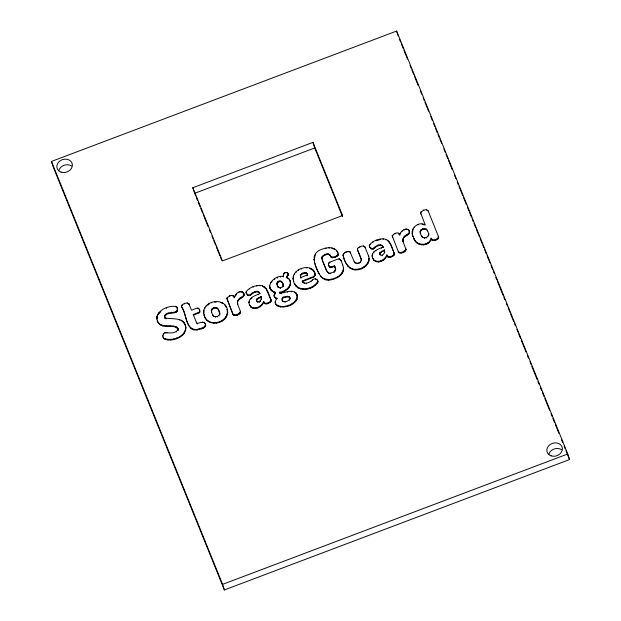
<?xml version="1.0" encoding="UTF-8"?>
<svg xmlns="http://www.w3.org/2000/svg" width="621" height="621" viewBox="0 0 621 621"><rect width="100%" height="100%" fill="white"/><g stroke="black" fill="none" stroke-linecap="round" stroke-linejoin="round"><path stroke-width="0.93" d="M164.557 317.222L165.248 318.488L164.557 315.879C166.925 309.926 178.631 315.592 177.249 307.682L176.55 306.751C167.934 304.329 151.788 312.596 158.433 322.974C162.857 329.976 174.711 322.889 178.227 329.604L177.979 330.473L178.048 329.045C174.206 322.097 160.466 330.023 157.299 320.646L157.478 321.204M164.736 317.781L164.557 315.879M414.137 239.232L412.841 235.902L413.019 236.461C409.161 229.196 418.414 220.439 425.292 225.081L420.533 212.545L423.607 210.108L426.433 209.634L428.009 210.589L438.651 237.012L438.147 238.705L437.153 239.597L434.452 240.614L432.208 240.226L431.153 238.208C429.127 246.234 416.73 246.219 413.959 238.674C416.225 246.677 429.258 247.057 431.331 238.767L431.153 238.208M412.965 229.087L412.422 234.164L412.243 233.605M157.447 315.771L156.911 319.054L156.733 318.495M319.171 273.83C314.288 265.516 309.817 252.537 322.485 249.075C327.585 246.972 335.798 246.622 337.909 252.964L336.388 250.216M315.01 255.642L314.071 260.121L313.892 259.562M320.801 276.756L320.622 276.198C327.399 283.463 343.374 277.649 343.421 267.581C344.671 274.435 337.133 278.456 331.474 279.698C320.917 282.935 317.176 270.282 314.746 262.776M314.963 274.909C313.923 260.944 288.757 269.009 293.71 281.391L293.531 280.832C295.549 293.034 313.217 290.9 317.952 282.027L316.982 279.605L315.592 278.845L313.916 278.93C310.935 281.204 307.1 284.76 303.164 282.462L302.194 281.034L313.574 276.524L314.963 274.909L315.142 275.468L313.752 277.09L302.373 281.592L303.343 283.021L303.164 282.462M315.142 275.468L314.63 272.091M280.428 293.671L279.784 292.142C286.048 291.536 294.02 284.449 288.509 278.348L286.421 277.082L288.253 274.086L286.972 272.495L284.628 272.65L283.587 273.636L283.013 276.454C273.31 274.816 262.931 289.06 275.577 292.809L274.373 294.835L275.398 292.25L272.2 290.923L270.244 288.4M279.784 292.142L279.978 293.291L279.753 292.475M177.8 329.914C174.757 334.23 169.285 332.662 164.93 332.654L163.494 333.834L162.857 335.604L163.005 337.211L163.921 338.336C171.986 341.604 185.105 337.118 185.788 327.438C184.81 316.741 172.289 319.52 165.07 317.929M163.005 337.211L164.099 338.895C172.84 342.808 189.258 335.907 185.112 324.659M422.451 237.16L422.629 237.719L421.403 235.864L422.451 237.16L424.166 237.835L426.099 237.61L427.768 236.407L428.769 233.675M277.603 286.196L277.207 285.086L278.27 287.337L276.919 283.882L277.634 281.748L279.962 280.871L281.996 281.965L283.052 284.185L282.633 283.036M277.051 282.726L277.098 284.441L276.919 283.882M283.036 286.095L283.184 284.923L283.215 286.661L283.036 286.095L282.446 287.057L280.141 287.919L278.092 286.778M204.208 315.336C199.721 300.238 227.589 295.386 227.659 312.115C227.457 324.496 206.226 327.88 204.03 314.777L205.334 318.107M343.056 255.138C344.469 262.466 349.351 271.012 358.053 269.141C363.479 268.288 368.913 264.034 369.053 258.196C369.72 264.197 363.72 268.87 358.224 269.7C349.53 271.571 344.647 263.025 343.234 255.697L343.056 254.354L344.663 252.514L347.488 251.451L349.949 251.753L354.335 261.922L355.391 263.164L354.156 261.363M205.155 317.548C210.628 328.121 230.189 320.948 227.007 309.297L227.185 309.856M293.438 277.54L293.221 279.124L293.042 278.565M279.962 292.701C286.584 292.188 294.284 284.48 288.509 278.348M280.25 293.112C285.357 293.011 291.49 289.052 295.992 292.988C298.701 296.233 297.319 301.061 293.772 303.102C288.959 308.35 269.429 309.452 276.966 298.181L275.32 297.669L274.241 296.38L274.195 294.276M283.192 277.013L283.572 275.134M243.727 295.449L243.968 294.354L244.146 294.913C243.16 298.763 236.197 298.732 237.641 304.135C235.996 299.384 241.165 297.793 243.727 295.449L243.906 296.007M409.13 232.968L409.371 231.874L409.55 232.433C408.564 236.29 401.601 236.252 403.045 241.654C401.407 236.911 406.569 235.312 409.13 232.968L409.309 233.527M199.636 309.631L199.426 312.029L193.271 314.552L193.449 315.111L199.605 312.588L199.815 310.19L198.58 308.319L196.935 308.148L191.509 310.197L188.939 303.855L187.216 302.955L184.445 303.413L182.155 304.872L181.495 306.673C186.68 313.038 185.252 330.659 196.911 329.425C199.659 328.245 204.79 328.501 205.481 324.767L205.66 325.326C204.969 329.06 199.838 328.804 197.09 329.984C185.431 331.218 186.859 313.597 181.674 307.232M322.237 259.951L326.483 270.445L328.998 273.566L326.662 271.004L322.415 260.51L321.802 258.088L322.152 256.535L324.954 254.354L328.144 253.834L329.829 254.843L331.529 257.645L335.348 257.311L337.948 255.666L338.282 254.532L337.731 252.405M331.529 257.645L330.007 255.402L328.323 254.393L326.964 254.393L323.401 255.852L322.33 257.094L321.981 258.647L321.802 258.088M249.518 305.027L248.858 302.248C249.549 296.923 255.759 295.495 259.889 293.586L258.848 291.971L257.288 291.257C254.292 291.265 251.979 293.197 249.852 295.053L247.6 294.758L246.118 292.941L246.087 291.924C249.013 287.531 254.711 285.52 259.834 285.388C267.34 285.551 268.567 294.416 270.958 299.726L271.167 301.115L270.647 302.023L266.914 303.91L264.709 303.56L263.638 301.488C261.783 306.3 255.363 310.003 250.744 306.634L249.339 304.461L250.923 307.193C255.541 310.562 261.961 306.859 263.816 302.047L263.638 301.488M249.339 301.495L249.037 302.807L248.858 302.248M372.103 255.697C372.794 250.372 379.004 248.943 383.134 247.034L382.094 245.419L380.533 244.705C377.529 244.713 375.224 246.646 373.097 248.501L370.846 248.206L369.363 246.39L369.332 245.373C372.258 240.979 377.956 238.969 383.079 238.837C390.586 239 391.812 247.857 394.195 253.174L394.413 254.563L393.893 255.472L390.159 257.358L387.946 257.001L386.883 254.928C385.028 259.749 378.608 263.451 373.989 260.083L372.584 257.909L372.103 255.697L372.763 258.468L374.168 260.641C378.787 264.01 385.206 260.308 387.062 255.495L386.883 254.928M328.82 273.007L330.465 273.224L334.059 271.866L335.503 269.064L334.533 265.85L330.683 267.092L328.478 265.392L328.424 263.545L329.774 262.171L337.847 259.12L339.757 259.058L340.882 260.207L342.745 264.926M335.076 267.193L335.682 269.623L335.309 271.183L335.138 270.624M164.736 316.438C167.165 310.554 179.632 316.097 177.249 307.682M275.413 303.522C281.243 310.593 298.654 304.205 296.931 294.571M331.35 257.086L335.169 256.752L337.77 255.107L338.103 253.973L338.282 254.532M408.548 229.84L409.332 231.33C407.213 225.99 399.823 231.159 399.777 235.359L398.635 233.232L397.673 232.914L395.111 233.286L392.169 235.677L398.503 252.173L400.064 253.089L402.92 252.7L405.366 251.086L405.948 250.147L405.769 248.804L405.948 250.147M256.333 299.865L256.659 301.325L256.659 299.074L261.092 296.559L261.472 299.322L261.092 296.559M256.512 300.424L258.561 298.297L261.332 297.273M384.539 252.211L383.654 254.074L382.272 255.169L380.766 255.278L379.726 254.214L379.905 254.773L379.905 252.522L384.337 250.007L384.717 252.77L384.337 250.007M384.578 250.721L381.806 251.746L379.757 253.873L379.578 253.314M287.997 278.487L286.599 277.641L288.431 274.645L288.198 273.395M294.882 284.286L294.703 283.727C299.361 292.475 313.589 288.936 317.773 281.468L317.742 280.591M256.481 300.766L257.521 301.829L259.027 301.721L260.409 300.626L261.294 298.763M211.357 310.368L211.652 312.526L211.357 310.368L212.157 308.784L213.733 307.69L215.658 307.465L217.381 308.094L218.437 309.336L219.857 314.335L219.562 312.107M211.536 310.927L212.335 309.343L213.911 308.249L215.836 308.024L217.56 308.653L218.615 309.895L219.741 312.666M213.655 316.05L213.834 316.609L212.599 314.738L213.655 316.05L215.355 316.71L217.288 316.485L218.864 315.383L219.679 313.776M355.212 262.605L356.935 263.234L358.86 263.009L360.436 261.907L361.236 260.331L361.119 258.732L357.448 249.658L358.045 247.926L360.444 246.382L363.332 245.932L364.892 246.847L368.742 256.473M282.175 300.238L282.904 301.208C285.388 302.427 288.866 301.138 289.898 298.554L289.79 297.451L288.889 296.512L287.36 296.295L283.129 297.133L282.105 298.709L282.353 300.797L282.105 298.709M420.161 231.493L420.464 233.651L420.161 231.493L420.984 229.91L422.59 228.8L426.239 228.994L427.442 230.391L428.948 234.233M420.339 232.052L421.162 230.469L422.769 229.359L424.617 229.071L426.417 229.553L427.621 230.95L427.442 230.391M431.688 239.636L431.51 239.077L433.023 240.016L435.593 239.729L437.968 238.146L438.473 236.454M264.166 302.916L263.987 302.357L265.493 303.343L268.07 303.001L270.469 301.464L270.958 299.726M387.411 256.364L387.232 255.805L388.738 256.784L391.315 256.45L393.714 254.913L394.195 253.174M277.23 283.285L278.868 281.655L281.259 281.755L282.811 283.595L283.362 285.481M240.537 312.627L240.358 311.284L240.537 312.627L239.962 313.566L237.517 315.173L234.66 315.569L233.1 314.653L226.766 298.158L229.708 295.767L232.27 295.394L233.232 295.712L234.365 297.839C234.42 293.632 241.802 288.47 243.929 293.803L243.145 292.32M392.394 237.082L392.883 235.351M232.922 314.094L234.482 315.01L237.338 314.614L240.358 312.068M398.503 252.173L398.325 251.614L399.885 252.53L402.742 252.134L405.769 249.588M282.283 299.268L283.308 297.692L287.539 296.854L289.068 297.071L289.968 298.01L290.077 299.112L289.898 298.554M160.847 311.672L157.672 315.142L157.493 314.583M235.235 296.201L236.213 294.796M300.385 275.119L300.595 277.199L300.385 275.119L302.908 272.953L306.339 272.867L307.379 274.008L307.62 275.406L307.379 274.008M300.564 275.677L301.534 274.397L304.895 273.124L306.518 273.426L307.558 274.567M246.118 292.941L247.779 295.317L250.03 295.612C252.157 293.756 254.47 291.823 257.467 291.816L259.027 292.53L259.904 293.749L259.725 293.19M369.363 246.39L371.024 248.765L373.275 249.06C375.402 247.205 377.708 245.272 380.712 245.264L382.272 245.978L383.312 247.593L382.971 246.638M207.872 305.19L209.005 304.267L208.827 303.708M252.056 298.041L250.752 299.081L250.573 298.522M300.975 278.146L300.797 277.587L307.442 274.847M51.45 161.437L396.633 31.05L567.765 453.974L569.55 459.563L224.367 589.95L53.235 167.026L51.45 161.437L222.582 584.361L224.367 589.95M192.844 187.728L312.953 142.356L342.575 215.557L222.458 260.921L192.844 187.728L194.373 192.518M312.953 142.356L314.738 147.945L194.629 193.317L195.708 195.995M328.478 265.392L329.922 267.372L330.861 267.651L334.711 266.409L334.533 265.85M222.582 584.361L567.765 453.974M379.221 239.885L376.473 240.684L376.295 240.125M204.728 322.904L205.473 324.309C204.317 320.374 199.962 323.044 197.346 323.401L196.422 322.353M216.155 302.047L214.68 302.116L214.501 301.558M340.882 260.207L341.061 260.766L338.872 258.895M241.282 291.971L243.323 292.879M274.241 296.38L275.499 298.227L277.145 298.748L276.966 298.181M309.506 268.381L313.589 270.671L314.808 272.65M220.416 302.45L222.854 303.475L222.675 302.916M263.296 286.786L266.254 289.006L271.129 300.285M408.727 230.399L407.609 229.203M204.907 323.463L203.812 322.276M185.291 325.225L184.282 323.308L181.278 320.226M288.377 273.954L286.972 272.495M297.11 295.13L294.688 291.971M394.374 253.733L390.562 244.309L387.752 240.381M188.52 303.778L189.118 304.414L188.939 303.855M427.621 210.496L428.187 211.148M317.921 281.15L316.982 279.605M177.427 308.241L176.55 306.751M399.513 39.333L400.599 42.026M401.329 43.827L403.145 48.314M403.867 50.107L407.5 59.088M410.046 65.376L411.133 68.069M411.863 69.862L413.679 74.357M414.409 76.15L418.042 85.131M420.223 90.519L421.675 94.105M423.126 97.699L424.213 100.392M424.943 102.193L428.575 111.167M430.757 116.554L432.208 120.148M433.66 123.742L434.754 126.436M435.476 128.229L437.293 132.715M438.022 134.516L439.109 137.21M439.839 139.003L441.655 143.498M443.836 148.885L445.288 152.471M446.018 154.272L447.834 158.759M448.556 160.552L452.189 169.533M454.37 174.92L455.83 178.514M457.281 182.108L458.368 184.802M459.098 186.595L462.73 195.576M463.452 197.369L466.363 204.55M467.45 207.251L468.909 210.837M469.631 212.638L471.448 217.125M472.177 218.918L473.264 221.612M473.994 223.413L475.81 227.899M476.532 229.692L479.443 236.88M480.173 238.674L481.989 243.168M482.711 244.961L483.806 247.655M484.527 249.448L486.344 253.942M487.074 255.736L489.977 262.916M491.071 265.609L492.523 269.204M493.253 270.997L494.339 273.698M495.791 277.284L496.885 279.978M497.607 281.779L503.057 295.247M503.786 297.04L504.873 299.733M506.332 303.327L507.419 306.021M508.149 307.814L509.965 312.309M510.687 314.102L513.598 321.282M514.32 323.083L515.414 325.777M516.866 329.363L517.953 332.056M518.682 333.857L520.499 338.344M521.229 340.137L525.948 351.812M527.4 355.406L528.494 358.1M529.946 361.694L531.033 364.387M531.762 366.18L537.212 379.648M537.941 381.449L539.028 384.143M540.48 387.729L541.574 390.423M542.296 392.224L544.112 396.71M544.842 398.503L549.562 410.178M551.021 413.772L552.108 416.466M552.837 418.259L554.654 422.754M555.376 424.547L559.009 433.528M561.555 439.808L562.642 442.501M564.101 446.095L565.188 448.789M565.917 450.59L569.55 459.563M420.285 233.092L421.581 236.422M405.948 249.363L402.874 241.095M357.448 249.658L361.298 259.291L361.414 260.89L361.236 260.331M314.738 147.945L342.551 216.682M334.711 266.409L335.255 267.752M300.417 276.632L300.797 277.587M196.43 197.781L197.517 200.459M198.239 202.244L200.047 206.708M200.769 208.493L202.57 212.956M203.292 214.742L207.988 226.347M209.432 229.917L210.519 232.596M211.963 236.166L213.05 238.844M213.771 240.63L215.572 245.093M216.302 246.879L219.912 255.805M220.634 257.591L221.72 260.269M240.537 311.843L237.463 303.576M233.1 314.653L226.766 298.158M211.474 311.967L212.778 315.297M193.271 314.552L196.601 322.912L197.525 323.96L197.346 323.401M396.633 31.05L398.162 35.839M438.488 237.23L438.667 237.789M437.968 238.146L438.147 238.705M436.974 239.038L437.153 239.597M426.433 209.634L426.611 210.193M435.593 239.729L435.771 240.288M434.273 240.055L434.452 240.614M423.607 210.108L423.786 210.666M433.023 240.016L433.202 240.575M432.03 239.667L432.208 240.226M430.625 239.753L430.803 240.311M428.637 234.8L428.816 235.359M421.123 211.637L421.302 212.196M426.239 228.994L426.417 229.553M420.533 212.545L420.743 213.958L420.564 213.399M427.768 236.407L427.947 236.966M429.476 241.375L429.654 241.934M423.879 224.352L424.058 224.911M424.438 228.512L424.617 229.071M422.125 223.886L422.303 224.445M427.807 242.85L427.985 243.409M426.099 237.61L426.278 238.169M422.59 228.8L422.769 229.359M424.166 237.835L424.345 238.394M425.719 243.913L425.897 244.472M420.984 229.91L421.162 230.469M417.972 224.375L418.15 224.934M423.46 244.426L423.638 244.985M421.108 244.286L421.286 244.845M414.16 227.123L414.339 227.682M418.818 243.572L418.996 244.131M416.776 242.337L416.955 242.896M412.305 231.291L412.484 231.85M415.107 240.684L415.286 241.243M408.509 233.884L408.688 234.443M406.507 228.939L406.685 229.498M407.601 234.459L407.78 235.017M405.435 229.11L405.614 229.669M406.212 234.986L406.39 235.545M404.046 229.638L404.224 230.197M405.008 235.646L405.187 236.205M404.007 236.663L404.186 237.222M401.934 231.051L402.113 231.61M403.27 237.952L403.448 238.511M402.866 239.442L403.045 240.001M400.46 233.162L400.638 233.721M405.195 250.527L405.366 251.086M399.179 233.9L399.357 234.459L398.635 233.232M404.147 251.435L404.325 251.994M402.742 252.134L402.92 252.7M395.111 233.286L395.29 233.845M401.236 252.537L401.414 253.096M399.885 252.53L400.064 253.089M398.861 252.204L399.039 252.763M392.169 235.677L392.348 236.236M394.234 254.005L394.413 254.563M393.714 254.913L393.893 255.472M389.32 241.895L389.499 242.454M392.713 255.767L392.883 256.326M391.315 256.45L391.494 257.009M385.672 239.326L385.851 239.885M389.98 256.799L390.159 257.358M383.079 238.837L383.258 239.395M388.738 256.784L388.917 257.342M387.776 256.442L387.946 257.001M384.143 250.077L384.321 250.636M382.094 245.419L382.272 245.978M379.959 239.054L380.137 239.613M380.533 244.705L380.712 245.264M381.403 247.686L381.581 248.245M384.748 258.274L384.927 258.833M381.628 251.187L381.806 251.746M382.272 255.169L382.451 255.728M383.11 259.733L383.289 260.292M378.189 245.07L378.368 245.629M379.905 252.522L380.083 253.081M380.867 260.859L381.046 261.418M375.387 246.49L375.565 247.049M375.775 250.403L375.953 250.962M372.779 241.903L372.957 242.462M374.16 247.709L374.339 248.268M378.406 261.418L378.585 261.977M373.097 248.501L373.275 249.06M373.819 251.971L373.997 252.53M371.932 248.648L372.111 249.207M376.023 261.2L376.202 261.759M370.015 244.232L370.194 244.79M370.846 248.206L371.024 248.765M372.553 253.725L372.732 254.284M369.332 245.373L369.542 246.948M373.989 260.083L374.168 260.641M372.584 257.909L372.763 258.468M364.892 246.847L365.07 247.406M364.348 246.242L364.527 246.801M368.742 260.595L368.921 261.162M363.332 245.932L363.51 246.49M367.694 262.97L367.873 263.529M360.444 246.382L360.622 246.941M366.01 265.144L366.188 265.703M359.101 247.049L359.28 247.608M363.759 266.991L363.937 267.55M357.448 248.85L357.626 250.216M360.436 261.907L360.615 262.466M361.026 268.35L361.205 268.909M358.86 263.009L359.039 263.568M356.935 263.234L357.114 263.793M358.053 269.141L358.224 269.7M350.5 252.328L350.679 252.887L349.949 251.753M355.08 269.25L355.259 269.809M348.87 251.443L349.049 252.002M347.488 251.451L347.667 252.01M352.286 268.746L352.464 269.304M346.037 251.823L346.215 252.382M349.848 267.69L350.027 268.249M344.663 252.514L344.841 253.073M347.939 266.137L348.117 266.696M343.63 253.415L343.809 253.973M339.757 259.058L339.935 259.617M343.219 270.422L343.397 270.981M337.77 255.107L337.948 255.666M336.784 255.976L336.955 256.535M334.416 248.726L334.595 249.285L332.103 248.454L331.925 247.895M342.093 272.891L342.272 273.45M335.169 256.752L335.348 257.311M340.168 274.994L340.347 275.553M332.414 257.335L332.592 257.894M329.037 247.678L329.215 248.237M335.503 269.064L335.682 269.623M337.599 276.756L337.777 277.315M330.667 256.302L330.846 256.861M329.829 254.843L330.007 255.402M334.059 271.866L334.238 272.425M328.144 253.834L328.323 254.393M325.854 248.074L326.033 248.633M331.699 266.921L331.878 267.48M329.774 262.171L329.953 262.73M326.786 253.834L326.964 254.393M334.54 278.177L334.719 278.736M330.683 267.092L330.861 267.651M328.913 262.714L329.091 263.273M329.743 266.813L329.922 267.372M328.424 263.545L328.656 265.951M324.954 254.354L325.132 254.913M330.465 273.224L330.644 273.783M331.296 279.139L331.474 279.698M323.223 255.285L323.401 255.852M322.152 256.535L322.33 257.094M328.191 279.52L328.369 280.079M325.319 279.225L325.497 279.784M315.204 254.261L315.383 254.82M322.765 278.146L322.943 278.705M314.094 256.721L314.273 257.28M317.773 281.468L317.952 282.027M315.072 273.682L315.251 274.241M313.411 270.112L313.589 270.671M317.277 282.594L317.455 283.153M315.592 278.845L315.771 279.403M314.428 275.825L314.606 276.392M311.595 268.691L311.773 269.25M313.574 276.524L313.752 277.09M314.746 285.171L314.925 285.73M312.472 279.892L312.65 280.451M306.758 267.48L306.937 268.039M312.743 286.421L312.922 286.98M310.896 281.329L311.074 281.887M306.339 272.867L306.518 273.426M306.751 275.336L306.929 275.895M310.252 287.531L310.43 288.09M304.717 272.565L304.895 273.124M306.417 283.199L306.595 283.758M302.908 272.953L303.087 273.512M301.263 268.466L301.441 269.025M306.797 288.532L306.968 289.091M304.585 283.122L304.764 283.681M301.356 273.838L301.534 274.397M302.194 281.034L302.466 281.825M298.445 269.856L298.623 270.414M303.537 288.858L303.716 289.417M296.147 271.695L296.326 272.254M300.58 288.517L300.758 289.075M294.432 273.853L294.61 274.412M298.041 287.531L298.22 288.09M293.368 276.19L293.547 276.749M296.038 285.924L296.217 286.483M297.381 296.83L297.56 297.389M295.992 292.988L296.17 293.547M296.846 298.942L297.024 299.501M288.253 274.086L288.431 274.645M289.836 280.312L290.255 281.468M287.911 274.878L288.09 275.437M290.481 282.827L290.659 283.386M295.518 300.859L295.697 301.418M290.17 284.775L290.349 285.334M287.189 275.903L287.368 276.461M285.885 272.355L286.064 272.914M291.35 291.249L291.528 291.808M289.192 286.677L289.37 287.236M284.628 272.65L284.806 273.209L283.766 274.195L283.587 273.636M293.593 302.543L293.772 303.102M287.593 288.462L287.771 289.021M289.79 297.451L289.968 298.01M287.562 291.668L287.74 292.227M288.889 296.512L289.068 297.071M291.257 303.972L291.435 304.531M289.324 299.656L289.502 300.215M285.435 290.03L285.613 290.589M287.36 296.295L287.539 296.854M281.996 281.965L282.175 282.524M280.234 276.702L280.413 277.261M281.08 281.197L281.259 281.755M288.687 305.128L288.866 305.687M285.373 296.582L285.551 297.141M279.962 280.871L280.141 281.429M282.757 291.296L282.935 291.854M285.536 301.659L285.714 302.217M278.689 281.096L278.868 281.655M277.199 277.548L277.377 278.107M283.129 297.133L283.308 297.692M280.141 287.919L280.319 288.478M285.87 305.998L286.04 306.557M284.1 301.651L284.278 302.21M277.634 281.748L277.812 282.307M281.15 293.135L281.329 293.694M282.904 301.208L283.083 301.767M274.529 278.798L274.707 279.357M283.06 306.471L283.238 307.03M272.371 280.335L272.549 280.894M280.451 306.51L280.63 307.069M270.795 282.074L270.973 282.633M273.667 291.746L273.845 292.305M278.208 306.044L278.387 306.603M275.32 297.669L275.499 298.227M274.008 295.301L274.42 296.939M272.2 290.923L272.378 291.482M276.485 305.058L276.663 305.617M275.111 302.109L275.592 304.08M271.043 289.805L271.222 290.364M269.568 285.87L270.182 288.361M270.003 287.802L270.414 288.959M270.989 300.556L271.167 301.115M270.469 301.464L270.647 302.023M266.075 288.447L266.254 289.006M264.507 286.933L264.686 287.492M269.467 302.318L269.646 302.877M268.07 303.001L268.249 303.568M262.427 285.877L262.605 286.436M266.735 303.351L266.914 303.91M259.834 285.388L260.013 285.947M265.493 303.343L265.672 303.902M264.53 303.001L264.709 303.56M260.898 296.628L261.076 297.187M258.848 291.971L259.027 292.53M256.714 285.606L256.892 286.165M260.409 300.626L260.587 301.185L259.205 302.28L259.027 301.721M257.288 291.257L257.467 291.816M258.157 294.238L258.336 294.796M261.503 304.826L261.682 305.385M258.383 297.738L258.561 298.297M259.865 306.285L260.044 306.844M254.944 291.622L255.122 292.18M253.05 286.677L253.228 287.236M256.659 299.074L256.838 299.632M257.521 301.829L257.699 302.388M257.622 307.411L257.8 307.969M252.142 293.042L252.32 293.601M249.533 288.454L249.712 289.013M250.915 294.261L251.094 294.82M255.161 307.969L255.34 308.528M249.852 295.053L250.03 295.612M248.687 295.208L248.866 295.767M252.778 307.752L252.957 308.311M247.6 294.758L247.779 295.317M246.087 291.924L246.265 292.491M250.744 306.634L250.923 307.193M242.206 291.684L242.384 292.243M243.106 296.364L243.285 296.923M242.198 296.939L242.376 297.498M240.032 291.591L240.211 292.149M240.808 297.459L240.987 298.026M238.643 292.118L238.821 292.677M239.605 298.127L239.784 298.685M238.604 299.136L238.782 299.695M236.531 293.531L236.71 294.09M237.866 300.424L238.045 300.983M237.463 301.922L237.641 302.481M239.784 313.007L239.962 313.566M233.775 296.372L233.954 296.931M233.232 295.712L233.411 296.271M238.743 313.916L238.922 314.474M232.27 295.394L232.448 295.953M237.338 314.614L237.517 315.173M229.708 295.767L229.886 296.326M235.833 315.01L236.011 315.569M234.482 315.01L234.66 315.569M233.449 314.676L233.628 315.235M227.302 297.265L227.48 297.824M225.881 306.526L226.06 307.084L224.616 304.476M227.48 311.556L227.659 312.115M227.146 313.97L227.325 314.529M226.091 316.368L226.269 316.927M224.398 318.589L224.577 319.147M222.155 320.467L222.334 321.026M218.437 309.336L218.615 309.895M217.381 308.094L217.56 308.653M218.864 315.383L219.042 315.942M215.658 307.465L215.836 308.024M219.454 321.825L219.632 322.384M217.288 316.485L217.466 317.044M213.733 307.69L213.911 308.249M211.567 302.342L211.745 302.901M215.355 316.71L215.534 317.269M212.157 308.784L212.335 309.343M216.519 322.602L216.698 323.161M213.577 322.703L213.756 323.262M206.56 305.563L206.739 306.122M210.791 322.19L210.969 322.749M204.86 307.744L205.039 308.303M208.338 321.119L208.516 321.678M203.828 310.104L203.711 313.062L203.533 312.503M206.397 319.551L206.576 320.11M205.248 325.823L205.427 326.382M199.791 311.315L199.97 311.874M198.58 308.319L198.759 308.878M204.503 326.786L204.682 327.345M199.426 312.029L199.605 312.588M202.586 322.043L202.764 322.602M197.796 308.016L197.975 308.575M198.697 312.503L198.875 313.062M203.168 327.523L203.346 328.082M201.103 328.299L201.282 328.858M196.911 329.425L197.09 329.984M187.216 302.955L187.395 303.514M193.465 329.34L193.643 329.898M184.445 303.413L184.623 303.972M192.029 328.82L192.207 329.378M190.81 327.95L190.989 328.509M182.155 304.872L182.333 305.431M181.495 305.804L181.674 306.363M185.788 327.438L185.966 327.997M184.103 322.749L184.282 323.308M182.807 321.29L182.985 321.849M185.5 330.061L185.679 330.62M177.451 309.087L177.629 309.646M184.352 332.483L184.53 333.042M177.047 310.818L177.226 311.377M175.394 306.262L175.572 306.821M179.562 319.497L179.741 320.056M176.48 311.548L176.659 312.107M175.58 312.053L175.759 312.611M182.45 334.641L182.628 335.2M173.818 312.285L173.996 312.844M177.878 328.129L178.056 328.688M178.048 329.045L178.227 329.604M177.288 327.251L177.466 327.81M179.865 336.489L180.043 337.048M176.348 326.669L176.527 327.228M171.644 312.239L171.823 312.798M176.356 331.42L176.535 331.979M173.624 326.172L173.802 326.731M176.667 337.987L176.845 338.546M168.392 313.038L168.57 313.597M166.281 307.806L166.459 308.365M170.162 326.087L170.34 326.646M165.768 314.412L165.947 314.971M173.585 338.934L173.764 339.493M165.954 318.363L166.133 318.922M166.374 325.963L166.552 326.522M170.596 339.415L170.775 339.974M166.715 332.483L166.894 333.042M167.872 339.454L168.05 340.013M158.634 312.86L158.813 313.419M162.671 325.357L162.849 325.916M164.93 332.654L165.108 333.213M160.986 324.705L161.165 325.264M165.597 339.089L165.776 339.648M163.494 333.834L163.672 334.393M159.496 323.743L159.675 324.302M163.921 338.336L164.099 338.895M156.826 316.469L157.004 317.028M162.857 335.604L163.036 336.163M158.254 322.415L158.433 322.974M342.567 264.367L343.599 268.14M368.564 255.914L369.231 258.755M409.154 230.771L409.55 232.433M243.75 293.244L244.146 294.913M205.295 323.751L205.66 325.326M343.234 254.913L343.234 255.697M548.754 454.525A7.91 6.575 -17.7 0 1 561.563 449.689M58.747 170.806A7.91 6.575 -17.7 0 1 71.562 165.962M551.122 455.853A7.91 6.575 -17.7 0 0 562.393 448.447A7.91 6.575 -17.7 0 0 550.315 444.395A7.91 6.575 -17.7 0 0 551.122 455.853M61.122 172.133A7.91 6.575 -17.7 0 0 72.385 164.72A7.91 6.575 -17.7 0 0 60.307 160.676A7.91 6.575 -17.7 0 0 61.122 172.133"/></g></svg>
